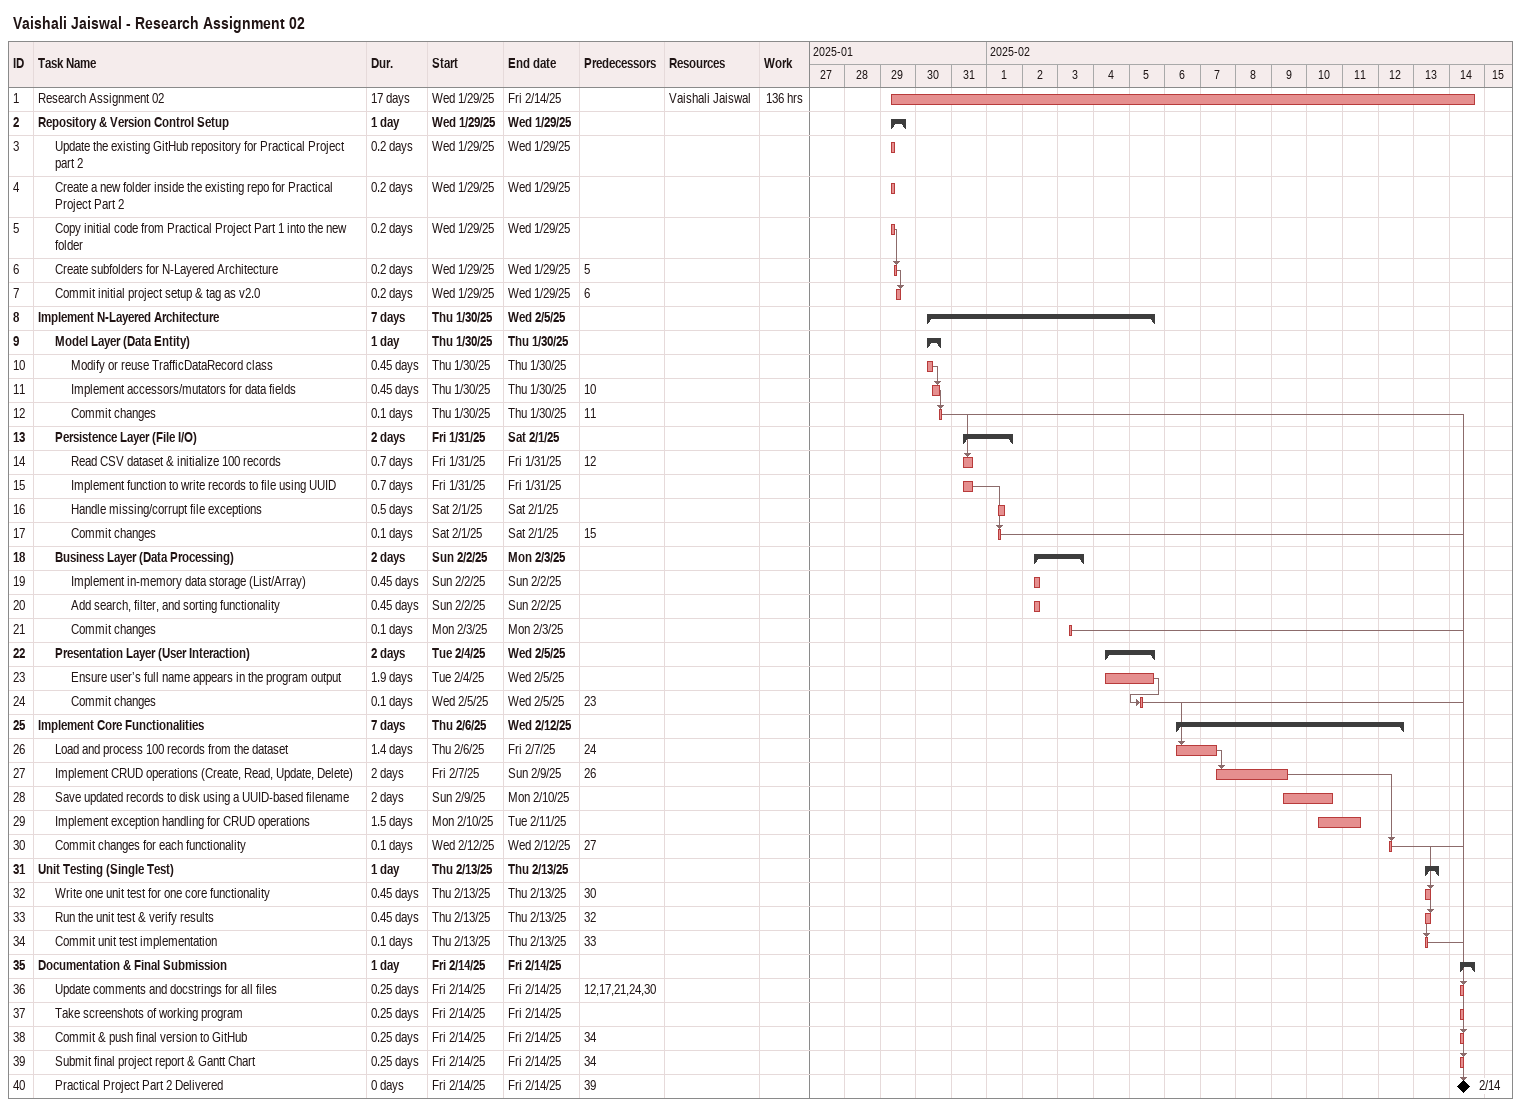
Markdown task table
Vaishali Jaiswal - Research Assignment 02

| ID | Level | Task | Duration | Start | Finish | Predecessors | Resources | Work (h) |
|---|---|---|---|---|---|---|---|---|
| 1 | 1 | Research Assignment 02 | 17d | 2025-01-29 | 2025-02-14 |  | Vaishali Jaiswal | 136 |
| 2 | 1 | **Repository & Version Control Setup** | 1d | 2025-01-29 | 2025-01-29 |  |  |  |
| 3 | 2 | Update the existing GitHub repository for Practical Project part 2 | 0.2d | 2025-01-29 | 2025-01-29 |  |  |  |
| 4 | 2 | Create a new folder inside the existing repo for Practical Project Part 2 | 0.2d | 2025-01-29 | 2025-01-29 |  |  |  |
| 5 | 2 | Copy initial code from Practical Project Part 1 into the new folder | 0.2d | 2025-01-29 | 2025-01-29 |  |  |  |
| 6 | 2 | Create subfolders for N-Layered Architecture | 0.2d | 2025-01-29 | 2025-01-29 | 5 |  |  |
| 7 | 2 | Commit initial project setup & tag as v2.0 | 0.2d | 2025-01-29 | 2025-01-29 | 6 |  |  |
| 8 | 1 | **Implement N-Layered Architecture** | 7d | 2025-01-30 | 2025-02-05 |  |  |  |
| 9 | 2 | **Model Layer (Data Entity)** | 1d | 2025-01-30 | 2025-01-30 |  |  |  |
| 10 | 3 | Modify or reuse TrafficDataRecord class | 0.45d | 2025-01-30 | 2025-01-30 |  |  |  |
| 11 | 3 | Implement accessors/mutators for data fields | 0.45d | 2025-01-30 | 2025-01-30 | 10 |  |  |
| 12 | 3 | Commit changes | 0.1d | 2025-01-30 | 2025-01-30 | 11 |  |  |
| 13 | 2 | **Persistence Layer (File I/O)** | 2d | 2025-01-31 | 2025-02-01 |  |  |  |
| 14 | 3 | Read CSV dataset & initialize 100 records | 0.7d | 2025-01-31 | 2025-01-31 | 12 |  |  |
| 15 | 3 | Implement function to write records to file using UUID | 0.7d | 2025-01-31 | 2025-01-31 |  |  |  |
| 16 | 3 | Handle missing/corrupt file exceptions | 0.5d | 2025-02-01 | 2025-02-01 |  |  |  |
| 17 | 3 | Commit changes | 0.1d | 2025-02-01 | 2025-02-01 | 15 |  |  |
| 18 | 2 | **Business Layer (Data Processing)** | 2d | 2025-02-02 | 2025-02-03 |  |  |  |
| 19 | 3 | Implement in-memory data storage (List/Array) | 0.45d | 2025-02-02 | 2025-02-02 |  |  |  |
| 20 | 3 | Add search, filter, and sorting functionality | 0.45d | 2025-02-02 | 2025-02-02 |  |  |  |
| 21 | 3 | Commit changes | 0.1d | 2025-02-03 | 2025-02-03 |  |  |  |
| 22 | 2 | **Presentation Layer (User Interaction)** | 2d | 2025-02-04 | 2025-02-05 |  |  |  |
| 23 | 3 | Ensure user’s full name appears in the program output | 1.9d | 2025-02-04 | 2025-02-05 |  |  |  |
| 24 | 3 | Commit changes | 0.1d | 2025-02-05 | 2025-02-05 | 23 |  |  |
| 25 | 1 | **Implement Core Functionalities** | 7d | 2025-02-06 | 2025-02-12 |  |  |  |
| 26 | 2 | Load and process 100 records from the dataset | 1.4d | 2025-02-06 | 2025-02-07 | 24 |  |  |
| 27 | 2 | Implement CRUD operations (Create, Read, Update, Delete) | 2d | 2025-02-07 | 2025-02-09 | 26 |  |  |
| 28 | 2 | Save updated records to disk using a UUID-based filename | 2d | 2025-02-09 | 2025-02-10 |  |  |  |
| 29 | 2 | Implement exception handling for CRUD operations | 1.5d | 2025-02-10 | 2025-02-11 |  |  |  |
| 30 | 2 | Commit changes for each functionality | 0.1d | 2025-02-12 | 2025-02-12 | 27 |  |  |
| 31 | 1 | **Unit Testing (Single Test)** | 1d | 2025-02-13 | 2025-02-13 |  |  |  |
| 32 | 2 | Write one unit test for one core functionality | 0.45d | 2025-02-13 | 2025-02-13 | 30 |  |  |
| 33 | 2 | Run the unit test & verify results | 0.45d | 2025-02-13 | 2025-02-13 | 32 |  |  |
| 34 | 2 | Commit unit test implementation | 0.1d | 2025-02-13 | 2025-02-13 | 33 |  |  |
| 35 | 1 | **Documentation & Final Submission** | 1d | 2025-02-14 | 2025-02-14 |  |  |  |
| 36 | 2 | Update comments and docstrings for all files | 0.25d | 2025-02-14 | 2025-02-14 | 12, 17, 21, 24, 30 |  |  |
| 37 | 2 | Take screenshots of working program | 0.25d | 2025-02-14 | 2025-02-14 |  |  |  |
| 38 | 2 | Commit & push final version to GitHub | 0.25d | 2025-02-14 | 2025-02-14 | 34 |  |  |
| 39 | 2 | Submit final project report & Gantt Chart | 0.25d | 2025-02-14 | 2025-02-14 | 34 |  |  |
| 40 | 2 | Practical Project Part 2 Delivered | 0d | 2025-02-14 | 2025-02-14 | 39 |  |  |
